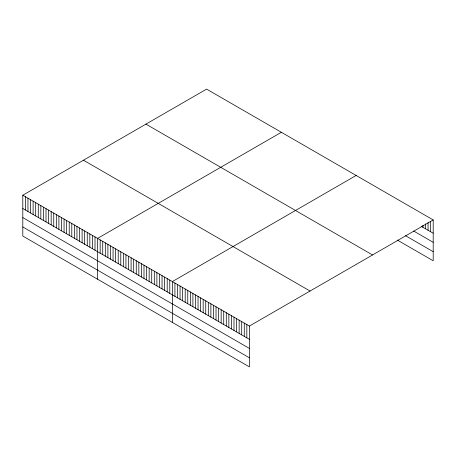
<?xml version="1.0" encoding="UTF-8"?>
<svg xmlns="http://www.w3.org/2000/svg" width="456" height="456" viewBox="0 0 456 456"><rect width="100%" height="100%" fill="white"/><g stroke="black" fill="none" stroke-linecap="round" stroke-linejoin="round"><path stroke-width="0.68" d="M22.8 195.225L249.403 326.057L249.403 366.886L22.8 236.054L22.8 195.225L206.596 89.114L433.2 219.946L433.2 260.775L397.244 240.016M281.375 132.286L97.578 238.402L97.578 279.232M356.153 175.463L172.362 281.574L172.362 322.403M249.403 326.057L433.2 219.946M421.384 226.41L433.2 233.233M413.683 231.049L433.2 242.318M405.464 235.672L433.2 251.683M145.943 124.129L372.546 254.961M83.454 160.21L310.057 291.042M22.8 208.517L249.403 339.344M22.8 217.603L249.403 348.435M22.8 226.968L249.403 357.795M430.629 221.257L430.629 231.751M428.064 222.574L428.064 230.269M425.494 223.89L425.494 228.787M422.929 225.201L422.929 227.299M246.838 324.575L246.838 337.862M244.268 323.093L244.268 336.38M241.703 321.611L241.703 334.898M239.132 320.123L239.132 333.416M236.567 318.641L236.567 331.934M233.996 317.159L233.996 330.446M231.431 315.677L231.431 328.964M228.861 314.195L228.861 327.482M226.29 312.713L226.29 326M223.725 311.231L223.725 324.518M221.154 309.749L221.154 323.036M218.589 308.262L218.589 321.554M216.019 306.78L216.019 320.072M213.454 305.298L213.454 318.584M210.883 303.816L210.883 317.102M208.312 302.334L208.312 315.62M205.747 300.852L205.747 314.138M203.176 299.37L203.176 312.656M200.611 297.882L200.611 311.174M198.041 296.4L198.041 309.692M195.476 294.918L195.476 308.205M192.905 293.436L192.905 306.723M190.34 291.954L190.34 305.241M187.769 290.472L187.769 303.759M185.199 288.99L185.199 302.277M182.634 287.508L182.634 300.795M180.063 286.02L180.063 299.313M177.498 284.538L177.498 297.831M174.927 283.056L174.927 296.343M169.78 280.087L169.78 293.373M167.204 278.599L167.204 291.886M164.622 277.111L164.622 290.398M162.045 275.618L162.045 288.91M159.469 274.13L159.469 287.417M156.887 272.642L156.887 285.929M154.31 271.155L154.31 284.441M151.728 269.667L151.728 282.954M149.152 268.174L149.152 281.466M146.575 266.686L146.575 279.973M143.993 265.198L143.993 278.485M141.417 263.71L141.417 276.997M138.841 262.223L138.841 275.51M136.258 260.729L136.258 274.022M133.682 259.242L133.682 272.534M131.1 257.754L131.1 271.041M128.524 256.266L128.524 269.553M125.947 254.779L125.947 268.065M123.365 253.291L123.365 266.578M120.789 251.797L120.789 265.09M118.207 250.31L118.207 263.596M115.63 248.822L115.63 262.109M113.054 247.334L113.054 260.621M110.472 245.847L110.472 259.133M107.895 244.353L107.895 257.646M105.313 242.866L105.313 256.158M102.737 241.378L102.737 254.665M100.16 239.89L100.16 253.177M95.002 236.915L95.002 250.201M92.425 235.421L92.425 248.714M89.843 233.934L89.843 247.22M87.267 232.446L87.267 245.733M84.685 230.958L84.685 244.245M82.109 229.471L82.109 242.757M79.532 227.977L79.532 241.27M76.95 226.489L76.95 239.776M74.374 225.002L74.374 238.288M71.791 223.514L71.791 236.801M69.215 222.026L69.215 235.313M66.639 220.533L66.639 233.825M64.057 219.045L64.057 232.338M61.48 217.558L61.48 230.844M58.898 216.07L58.898 229.357M56.322 214.582L56.322 227.869M53.745 213.094L53.745 226.381M51.163 211.601L51.163 224.893M48.587 210.113L48.587 223.4M46.01 208.626L46.01 221.912M43.428 207.138L43.428 220.425M40.852 205.65L40.852 218.937M38.27 204.157L38.27 217.449M35.693 202.669L35.693 215.962M33.117 201.181L33.117 214.468M30.535 199.694L30.535 212.98M27.958 198.206L27.958 211.493M25.376 196.718L25.376 210.005"/></g></svg>
